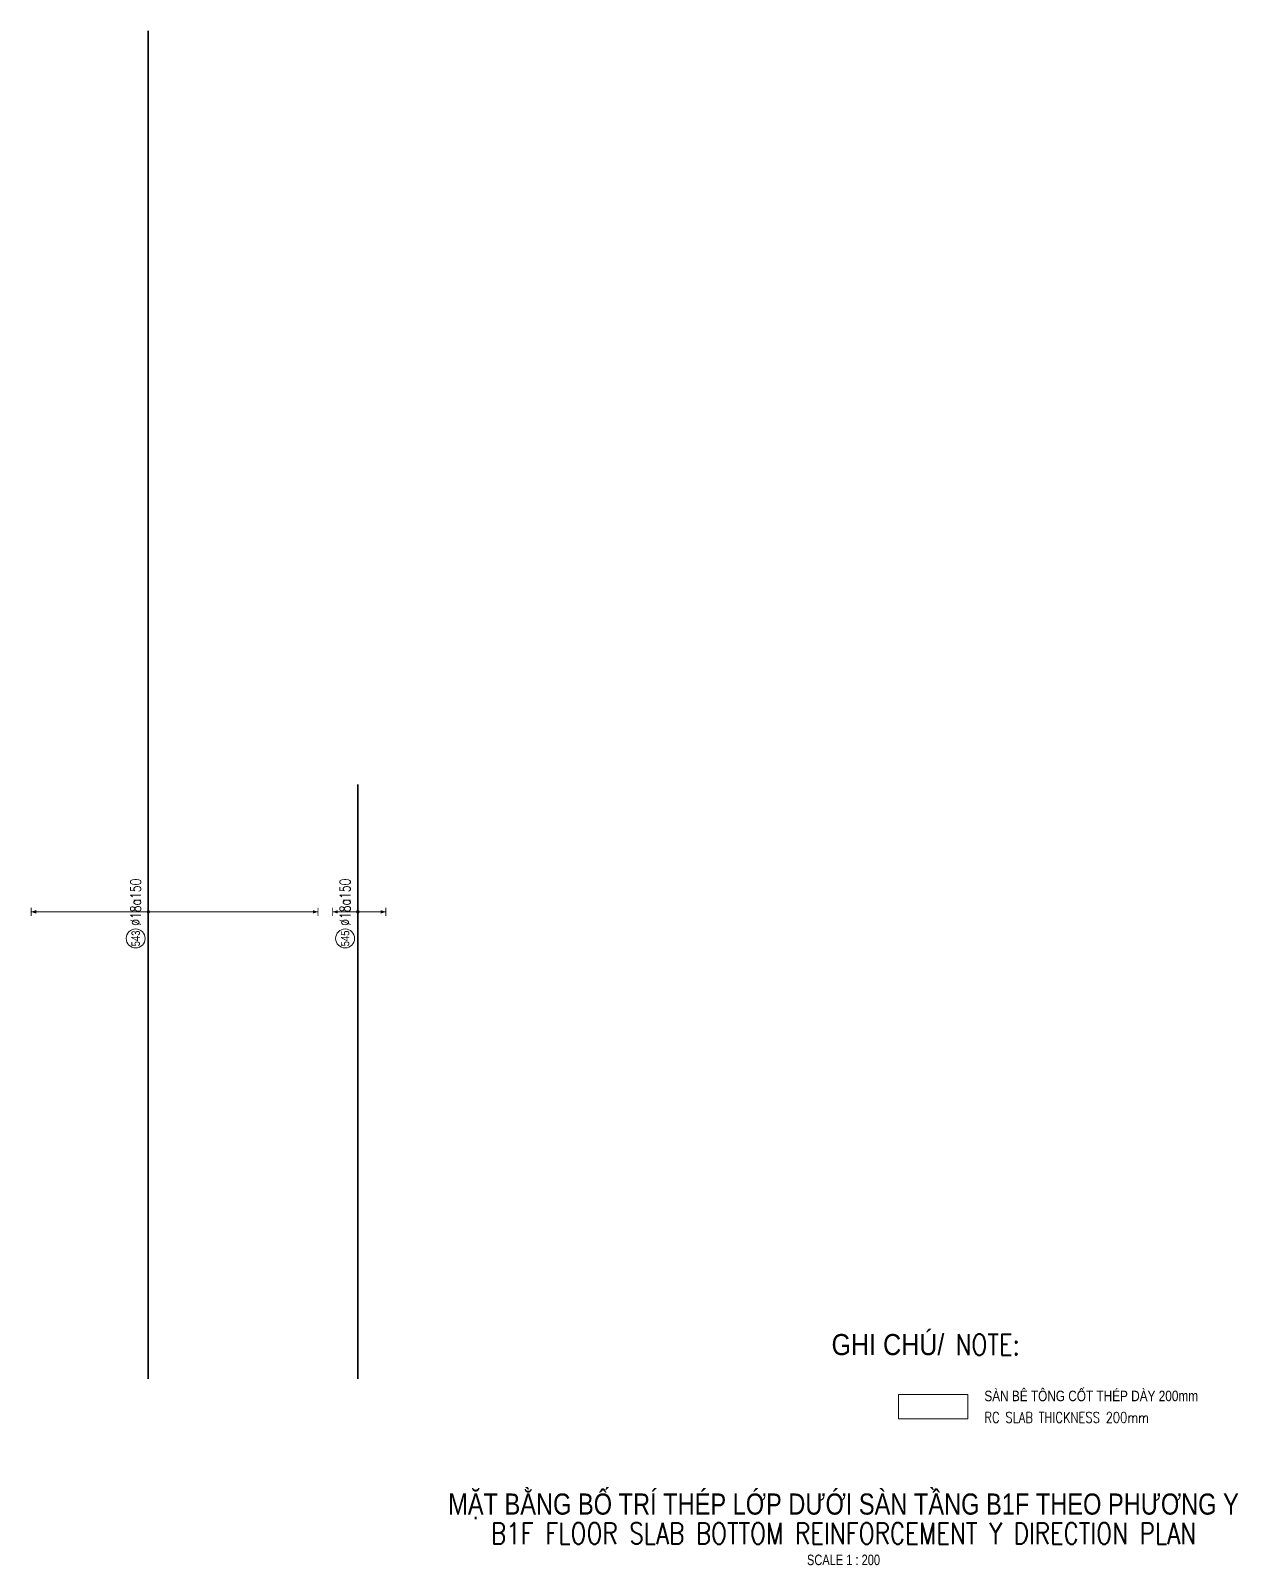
# Model space of a CAD drawing. Header units: millimetres. Extents: x -415354 to 592036, y -374841 to 139309.
# Drawn here: x 534845 to 592035, y -256041 to -183371 of the extents above; entities that cross this region are included whole.
import ezdxf
from ezdxf.enums import TextEntityAlignment as Align

# ---------------------------------------------------------------- set-up
doc = ezdxf.new("R2010")
doc.units = ezdxf.units.MM
doc.header["$MEASUREMENT"] = 0
for name, color, linetype, lineweight in [('NDC_S_ANNO', 7, 'Continuous', 20), ('NDC_S_CONTINUOUS', 3, 'Continuous', 20), ('NDC_S_DIM', 1, 'Continuous', 15), ('NDC_S_ENG TEXT', 2, 'Continuous', 20), ('NDC_S_ENG TITLE', 3, 'Continuous', 20), ('NDC_S_REBAR', 4, 'Continuous', 35), ('NDC_S_TEXT SYMBOL', 7, 'Continuous', 20), ('NDC_S_VN TEXT', 7, 'Continuous', 20), ('NDC_S_VN TITLE', 6, 'Continuous', 35)]:
    doc.layers.add(name, color=color, linetype=linetype, lineweight=lineweight)
doc.styles.add('ARIAL', font='arial.ttf', dxfattribs={"width": 0.8})
doc.styles.add('NDC_ANNO', font='', dxfattribs={"width": 0.8})
doc.styles.add('NDC_EN TXT', font='romans.shx', dxfattribs={"width": 0.8})
doc.styles.add('NDC_VIE TXT', font='arial.ttf', dxfattribs={"width": 0.8})
doc.styles.get('NDC_ANNO').set_extended_font_data('Dotum')

# ---------------------------------------------------------------- blocks, each defined once
blk = doc.blocks.new('Drawing name_symbol')
at = {"layer": 'NDC_S_ENG TITLE', "style": 'NDC_EN TXT', "width": 0.8}
blk.add_attdef('SECTDET1', text='', height=5, dxfattribs=at).set_placement((0, 1.01), align=Align.CENTER)
at = {"layer": 'NDC_S_TEXT SYMBOL', "lineweight": 25, "style": 'NDC_ANNO', "width": 0.8}
blk.add_attdef('SSCALE', text='', height=2.5, dxfattribs=at).set_placement((0, -4), align=Align.CENTER)
at = {"layer": 'NDC_S_VN TITLE', "style": 'NDC_VIE TXT', "width": 0.8}
blk.add_attdef('SECTDET2', text='', height=5, dxfattribs=at).set_placement((0, 7.97), align=Align.CENTER)
blk = doc.blocks.new('*U1017')
h = blk.add_hatch(color=6)
edge = h.paths.add_edge_path()
edge.add_arc((-2.99, 0), 0.3, 0, 360)
at = {"layer": 'NDC_S_DIM', "color": 8}
for q in [(-2.99, 5.93), (-2.99, -6.65)]:
    blk.add_line((-2.99, 0), q, dxfattribs=at)
for points in [[(-3.99, 5.93, 0.2, 0.2, 0), (-1.99, 5.93, 0, 0, 0)], [(-3.99, -6.65, 0.2, 0.2, 0), (-1.99, -6.65, 0, 0, 0)]]:
    blk.add_lwpolyline(points, format="xyseb", dxfattribs=at)
at = {"layer": 'NDC_S_DIM'}
blk.add_circle((-9.29, 3), 2.25, dxfattribs=at)
at = {"layer": 'NDC_S_DIM', "color": 6}
blk.add_circle((-2.99, 0), 0.3, dxfattribs=at)
at = {"layer": 'NDC_S_DIM', "color": 8}
for points in [[(-3.39, 4.73), (-2.99, 5.93), (-2.59, 4.73)], [(-3.39, -5.45), (-2.99, -6.65), (-2.59, -5.45)]]:
    blk.add_solid(points, dxfattribs=at)
at = {"layer": 'NDC_S_REBAR'}
for p, q in [((0, 0), (-113.56, 0)), ((-113.56, 0), (-113.56, 0)), ((0, 0), (27.14, 0)), ((27.14, 0), (27.14, 0)), ((27.14, 0), (27.14, 0)), ((-113.56, 0), (-113.56, 0))]:
    blk.add_line(p, q, dxfattribs=at)
at = {"layer": 'NDC_S_VN TEXT', "style": 'ARIAL', "width": 0.8}
blk.add_attdef('KHT', text='', height=2, dxfattribs=at).set_placement((-9.29, 3), align=Align.MIDDLE_CENTER)
at = {"layer": 'NDC_S_VN TEXT', "color": 3, "style": 'NDC_EN TXT', "width": 0.75}
blk.add_attdef('DKT', (-6.29, 1.75), '', height=2.5, dxfattribs=at)
blk = doc.blocks.new('*U965')
h = blk.add_hatch(color=6)
edge = h.paths.add_edge_path()
edge.add_arc((-2.99, 0), 0.3, 0, 360)
at = {"layer": 'NDC_S_DIM', "color": 8}
for q in [(-2.99, 27.75), (-2.99, -40.16)]:
    blk.add_line((-2.99, 0), q, dxfattribs=at)
for points in [[(-3.99, 27.75, 0.2, 0.2, 0), (-1.99, 27.75, 0, 0, 0)], [(-3.99, -40.16, 0.2, 0.2, 0), (-1.99, -40.16, 0, 0, 0)]]:
    blk.add_lwpolyline(points, format="xyseb", dxfattribs=at)
at = {"layer": 'NDC_S_DIM'}
blk.add_circle((-9.29, 3), 2.25, dxfattribs=at)
at = {"layer": 'NDC_S_DIM', "color": 6}
blk.add_circle((-2.99, 0), 0.3, dxfattribs=at)
at = {"layer": 'NDC_S_DIM', "color": 8}
for points in [[(-3.39, 26.55), (-2.99, 27.75), (-2.59, 26.55)], [(-3.39, -38.96), (-2.99, -40.16), (-2.59, -38.96)]]:
    blk.add_solid(points, dxfattribs=at)
at = {"layer": 'NDC_S_REBAR'}
for p, q in [((0, 0), (-113.56, 0)), ((-113.56, 0), (-113.56, 0)), ((0, 0), (205.64, 0)), ((205.64, 0), (205.64, 0)), ((205.64, 0), (205.64, 0)), ((-113.56, 0), (-113.56, 0))]:
    blk.add_line(p, q, dxfattribs=at)
at = {"layer": 'NDC_S_VN TEXT', "style": 'ARIAL', "width": 0.8}
blk.add_attdef('KHT', text='', height=2, dxfattribs=at).set_placement((-9.29, 3), align=Align.MIDDLE_CENTER)
at = {"layer": 'NDC_S_VN TEXT', "color": 3, "style": 'NDC_EN TXT', "width": 0.75}
blk.add_attdef('DKT', (-6.29, 1.75), '', height=2.5, dxfattribs=at)

msp = doc.modelspace()

# ---------------------------------------------------------------- linework, layer by layer
at = {"layer": 'NDC_S_CONTINUOUS'}
msp.add_lwpolyline([(575949.4, -247959.2), (579227.2, -247959.2), (579227.2, -249111.4), (575949.4, -249111.4)], close=True, dxfattribs=at)

# ---------------------------------------------------------------- block references
at = {"xscale": 200, "yscale": 200, "zscale": 200, "rotation": 90}
for name, p, values in [('*U965', (540416.1, -224498.6), {'KHT': '543', 'DKT': '%%C18a150'}), ('*U1017', (550334.3, -224498.6), {'KHT': '545', 'DKT': '%%C18a150'})]:
    msp.add_blockref(name, p, dxfattribs=at).add_auto_attribs(values)
at = {"layer": 'NDC_S_ANNO', "xscale": 200, "yscale": 200, "zscale": 200}
msp.add_blockref('Drawing name_symbol', (573338, -255233.9), dxfattribs=at).add_auto_attribs({'SECTDET1': 'B1F FLOOR SLAB BOTTOM REINFORCEMENT Y DIRECTION PLAN', 'SECTDET2': 'MẶT BẰNG BỐ TRÍ THÉP LỚP DƯỚI SÀN TẦNG B1F THEO PHƯƠNG Y', 'SSCALE': 'SCALE 1 : 200'})

# ---------------------------------------------------------------- texts
at = {"layer": 'NDC_S_ENG TEXT', "attachment_point": 1, "line_spacing_factor": 0.7, "style": 'NDC_EN TXT'}
for s, insert, char_height in [('NOTE:', (578641.8, -245087.9), 1000), ('RC SLAB THICKNESS 200mm', (580008.4, -248788.3), 500)]:
    msp.add_mtext_dynamic_manual_height_columns(s, width=14868.7, gutter_width=13.3, heights=[0], dxfattribs=dict(at, insert=insert, char_height=char_height))
at = {"layer": 'NDC_S_VN TEXT', "style": 'NDC_VIE TXT', "width": 0.85}
msp.add_text('GHI CHÚ/', height=1000, dxfattribs=at).set_placement((572770.6, -245087.9), align=Align.TOP_LEFT)
at = {"layer": 'NDC_S_VN TEXT', "insert": (580008.4, -247770.3), "char_height": 500, "attachment_point": 1, "style": 'NDC_VIE TXT'}
msp.add_mtext_dynamic_manual_height_columns('SÀN BÊ TÔNG CỐT THÉP DÀY 200mm', width=11314.276, gutter_width=13.3, heights=[0], dxfattribs=at)

doc.saveas('drawing.dxf')
